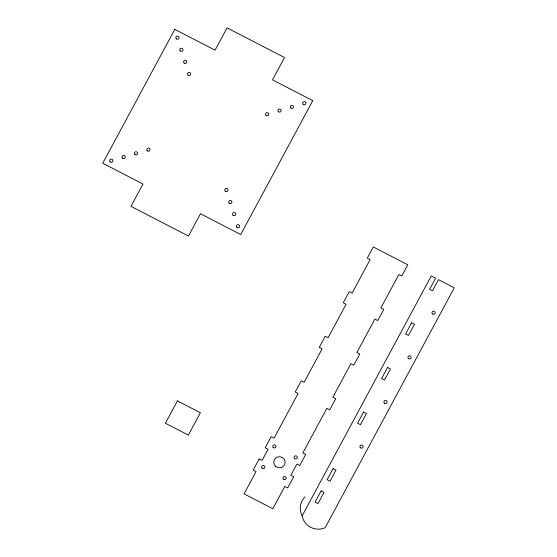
<?xml version="1.0" encoding="UTF-8"?>
<svg xmlns="http://www.w3.org/2000/svg" width="557" height="557" viewBox="0 0 557 557"><rect width="100%" height="100%" fill="white"/><g stroke="black" fill="none" stroke-linecap="round" stroke-linejoin="round"><path stroke-width="0.84" d="M302.173 515.782L431.264 275.931L435.623 278.18L429.614 289.334L432.49 290.824L438.498 279.663L454.254 287.809L325.17 527.667A16.223 15.791 8.6 0 1 302.173 515.782A16.508 16.062 8.6 0 1 305.062 496.872M174.794 29.375L102.746 163.243L142.989 184.033L130.979 206.348L188.468 236.05L200.478 213.735L240.721 234.525L312.769 100.65L272.526 79.86L284.536 57.552L227.047 27.85L215.037 50.165L174.794 29.375M177.384 400.901L165.38 423.209L188.377 435.094L200.381 412.779L177.384 400.901M259.207 458.926L253.205 470.08L256.074 471.57L244.07 493.878L272.819 508.729L284.822 486.421L287.697 487.904L293.706 476.75L290.831 475.267L296.832 464.106L299.708 465.596L305.709 454.435L302.834 452.952L326.855 408.33L329.73 409.813L335.732 398.659L332.856 397.169L350.868 363.707L353.744 365.19L359.745 354.029L356.877 352.546L374.889 319.077L377.764 320.567L383.766 309.407L380.891 307.924L398.903 274.455L401.778 275.938L407.78 264.784L373.287 246.96L367.279 258.121L370.154 259.604L352.142 293.073L349.267 291.59L343.265 302.743L346.141 304.226L328.129 337.695L325.253 336.212L319.245 347.366L322.12 348.849L304.108 382.318L301.233 380.835L295.231 391.989L298.106 393.479L274.086 438.101L271.217 436.618L265.209 447.772L268.084 449.255L262.082 460.409L259.207 458.926M321.124 490.919L315.123 502.073L317.998 503.556L324 492.402L321.124 490.919M333.135 468.604L327.133 479.758L330.009 481.248L336.01 470.087L333.135 468.604M363.568 412.055L357.566 423.209L360.442 424.692L366.443 413.538L363.568 412.055M387.588 367.432L381.587 378.586L384.455 380.069L390.464 368.915L387.588 367.432M411.602 322.802L405.6 333.963L408.476 335.446L414.478 324.292L411.602 322.802M294.604 458.571A1.622 1.58 8.6 0 0 297.285 457.777A1.622 1.58 8.6 0 0 295.217 455.911A1.622 1.58 8.6 0 0 294.604 458.571M262.117 468.256A1.622 1.58 8.6 0 0 264.798 467.455A1.622 1.58 8.6 0 0 262.73 465.589A1.622 1.58 8.6 0 0 262.117 468.256M275.618 466.3A5.681 5.528 8.6 0 0 284.996 463.508A5.681 5.528 8.6 0 0 277.755 456.97A5.681 5.528 8.6 0 0 275.618 466.3M283.457 479.285A1.622 1.58 8.6 0 0 286.138 478.484A1.622 1.58 8.6 0 0 284.07 476.618A1.622 1.58 8.6 0 0 283.457 479.285M273.264 447.549A1.622 1.58 8.6 0 0 275.938 446.749A1.622 1.58 8.6 0 0 273.87 444.883A1.622 1.58 8.6 0 0 273.264 447.549M233.077 215.301A1.622 1.58 8.6 0 0 235.757 214.501A1.622 1.58 8.6 0 0 233.689 212.635A1.622 1.58 8.6 0 0 233.077 215.301M229.192 203.214A1.622 1.58 8.6 0 0 231.872 202.414A1.622 1.58 8.6 0 0 229.804 200.548A1.622 1.58 8.6 0 0 229.192 203.214M225.307 191.128A1.622 1.58 8.6 0 0 227.987 190.327A1.622 1.58 8.6 0 0 225.919 188.461A1.622 1.58 8.6 0 0 225.307 191.128M236.962 227.388A1.622 1.58 8.6 0 0 239.642 226.595A1.622 1.58 8.6 0 0 237.574 224.729A1.622 1.58 8.6 0 0 236.962 227.388M110.154 161.864A1.622 1.58 8.6 0 0 112.834 161.064A1.622 1.58 8.6 0 0 110.766 159.198A1.622 1.58 8.6 0 0 110.154 161.864M122.533 158.174A1.622 1.58 8.6 0 0 125.207 157.373A1.622 1.58 8.6 0 0 123.139 155.507A1.622 1.58 8.6 0 0 122.533 158.174M134.905 154.484A1.622 1.58 8.6 0 0 137.586 153.69A1.622 1.58 8.6 0 0 135.518 151.824A1.622 1.58 8.6 0 0 134.905 154.484M147.285 150.801A1.622 1.58 8.6 0 0 149.965 150A1.622 1.58 8.6 0 0 147.89 148.134A1.622 1.58 8.6 0 0 147.285 150.801M266.037 115.41A1.622 1.58 8.6 0 0 268.718 114.61A1.622 1.58 8.6 0 0 266.65 112.744A1.622 1.58 8.6 0 0 266.037 115.41M278.416 111.72A1.622 1.58 8.6 0 0 281.09 110.92A1.622 1.58 8.6 0 0 279.022 109.054A1.622 1.58 8.6 0 0 278.416 111.72M290.789 108.03A1.622 1.58 8.6 0 0 293.469 107.236A1.622 1.58 8.6 0 0 291.402 105.364A1.622 1.58 8.6 0 0 290.789 108.03M303.168 104.34A1.622 1.58 8.6 0 0 305.842 103.546A1.622 1.58 8.6 0 0 303.774 101.68A1.622 1.58 8.6 0 0 303.168 104.34M188.022 75.104A1.622 1.58 8.6 0 0 190.703 74.304A1.622 1.58 8.6 0 0 188.635 72.438A1.622 1.58 8.6 0 0 188.022 75.104M184.137 63.018A1.622 1.58 8.6 0 0 186.818 62.217A1.622 1.58 8.6 0 0 184.75 60.351A1.622 1.58 8.6 0 0 184.137 63.018M180.252 50.924A1.622 1.58 8.6 0 0 182.933 50.13A1.622 1.58 8.6 0 0 180.865 48.257A1.622 1.58 8.6 0 0 180.252 50.924M176.367 38.837A1.622 1.58 8.6 0 0 179.048 38.036A1.622 1.58 8.6 0 0 176.98 36.17A1.622 1.58 8.6 0 0 176.367 38.837M360.4 447.779A1.622 1.58 8.6 0 0 363.08 446.986A1.622 1.58 8.6 0 0 361.013 445.113A1.622 1.58 8.6 0 0 360.4 447.779M384.414 403.157A1.622 1.58 8.6 0 0 387.094 402.356A1.622 1.58 8.6 0 0 385.026 400.49A1.622 1.58 8.6 0 0 384.414 403.157M408.434 358.534A1.622 1.58 8.6 0 0 411.115 357.733A1.622 1.58 8.6 0 0 409.047 355.867A1.622 1.58 8.6 0 0 408.434 358.534M432.448 313.911A1.622 1.58 8.6 0 0 435.128 313.111A1.622 1.58 8.6 0 0 433.061 311.245A1.622 1.58 8.6 0 0 432.448 313.911"/></g></svg>
